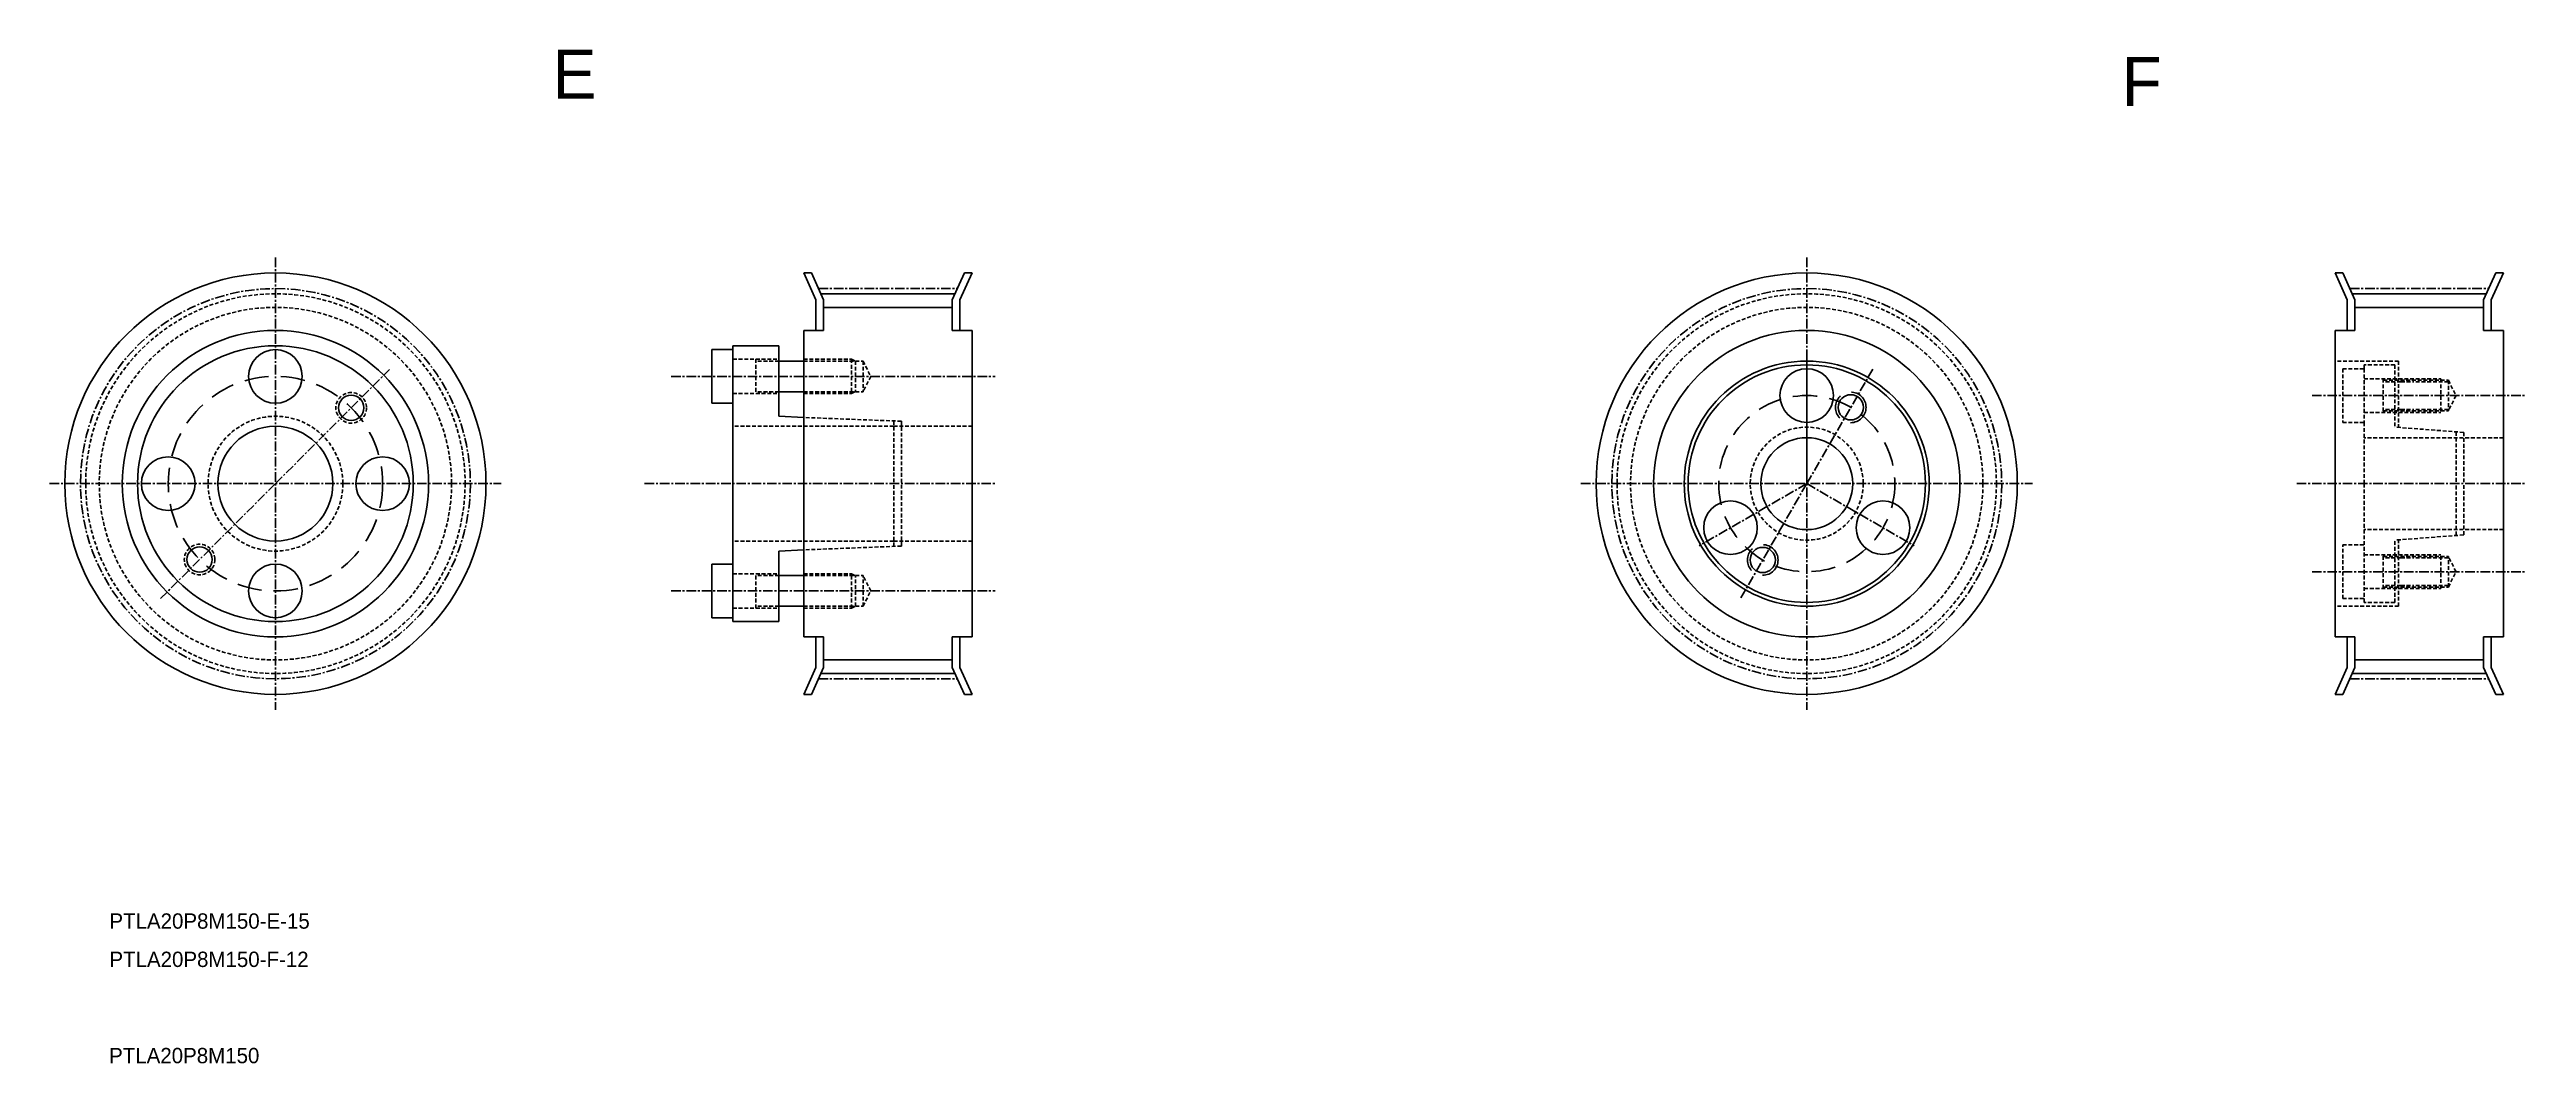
# Model space of a CAD drawing. Extents: x -272 to 51, y 877 to 1009.
import ezdxf

# ---------------------------------------------------------------- set-up
doc = ezdxf.new("R2010")
doc.units = 0
for name, pattern in [('CENTER', [2, 1.25, -0.25, 0.25, -0.25]), ('CENTER2', [28.575, 19.05, -3.175, 3.175, -3.175]), ('DASHED', [0.75, 0.5, -0.25]), ('HIDDEN2', [4.7625, 3.175, -1.5875])]:
    doc.linetypes.add(name, pattern=pattern)
doc.layers.get('0').update_dxf_attribs({"linetype": 'CONTINUOUS'})
doc.layers.add('CENTER', color=1, linetype='CENTER')

# ---------------------------------------------------------------- blocks, each defined once
blk = doc.blocks.new('*U34')
at = {"color": 7, "linetype": 'CENTER'}
blk.add_text('E', height=6.4, dxfattribs=at).set_placement((-206.5, 1002.45))
blk = doc.blocks.new('*U35')
at = {"color": 7, "linetype": 'CENTER'}
blk.add_text('PTLA20P8M150', height=2, dxfattribs=at).set_placement((-264.43, 876.56))
blk = doc.blocks.new('*U66')
at = {"color": 7, "linetype": 'CENTER'}
blk.add_text('F', height=6.4, dxfattribs=at).set_placement((-1.57, 1001.48))

msp = doc.modelspace()

# ---------------------------------------------------------------- linework, layer by layer
at = {"color": 1, "linetype": 'CENTER'}
for p, q in [((-242.71, 981.7), (-242.71, 922.7)), ((-42.71, 981.7), (-42.71, 922.7)), ((-42.71, 952.2), (-34, 967.29)), ((-242.71, 952.2), (-227.81, 967.1)), ((-242.71, 952.2), (-257.71, 937.2)), ((-42.71, 952.2), (-56.76, 944.09)), ((-42.71, 952.2), (-51.31, 937.3)), ((-42.71, 952.2), (-28.66, 944.09))]:
    msp.add_line(p, q, dxfattribs=at)
at = {"color": 7, "linetype": 'CONTINUOUS'}
for p, q in [((-172.71, 979.7), (-173.71, 979.7)), ((-172.11, 976.21), (-173.71, 979.7)), ((-171.11, 976.21), (-172.71, 979.7)), ((-171.46, 976.98), (-153.96, 976.98)), ((-154.31, 976.21), (-152.71, 979.7)), ((-153.31, 976.21), (-151.71, 979.7)), ((-152.71, 979.7), (-151.71, 979.7)), ((27.29, 979.7), (26.29, 979.7)), ((27.89, 976.21), (26.29, 979.7)), ((28.89, 976.21), (27.29, 979.7)), ((28.54, 976.98), (46.04, 976.98)), ((45.69, 976.21), (47.29, 979.7)), ((46.69, 976.21), (48.29, 979.7)), ((47.29, 979.7), (48.29, 979.7)), ((-172.11, 976.21), (-172.11, 972.2)), ((-171.11, 976.21), (-171.11, 972.2)), ((-171.11, 975.21), (-154.31, 975.21)), ((-154.31, 976.21), (-154.31, 972.2)), ((-153.31, 976.21), (-153.31, 972.2)), ((27.89, 976.21), (27.89, 972.2)), ((28.89, 976.21), (28.89, 972.2)), ((28.89, 975.21), (45.69, 975.21)), ((45.69, 976.21), (45.69, 972.2)), ((46.69, 976.21), (46.69, 972.2)), ((-171.11, 972.2), (-173.71, 972.2)), ((-173.71, 972.2), (-173.71, 932.2)), ((-154.31, 972.2), (-153.31, 972.2)), ((-153.81, 972.2), (-151.71, 972.2)), ((-151.71, 972.2), (-151.71, 932.2)), ((26.29, 972.2), (26.29, 932.2)), ((28.89, 972.2), (26.29, 972.2)), ((45.69, 972.2), (46.69, 972.2)), ((46.19, 972.2), (48.29, 972.2)), ((48.29, 972.2), (48.29, 932.2)), ((-185.71, 969.7), (-182.96, 969.7)), ((-185.71, 969.7), (-185.71, 962.7)), ((-176.96, 970.2), (-182.96, 970.2)), ((-182.96, 970.2), (-182.96, 969.7)), ((-182.96, 970.2), (-182.96, 963.7)), ((-182.96, 969.7), (-182.96, 964.75)), ((-182.96, 969.7), (-182.96, 962.7)), ((-176.96, 970.2), (-176.96, 963.7)), ((-176.96, 970.2), (-176.96, 964.75)), ((-176.96, 968.2), (-173.71, 968.2)), ((-182.96, 964.75), (-182.96, 952.2)), ((-176.96, 964.5), (-176.96, 961)), ((-176.96, 964.2), (-173.71, 964.2)), ((-185.71, 962.7), (-182.96, 962.7)), ((-173.71, 960.84), (-176.96, 961)), ((-182.96, 939.65), (-182.96, 952.2)), ((-185.71, 934.7), (-185.71, 941.7)), ((-185.71, 941.7), (-182.96, 941.7)), ((-182.96, 934.7), (-182.96, 941.7)), ((-173.71, 943.56), (-176.96, 943.4)), ((-176.96, 939.9), (-176.96, 943.4)), ((-182.96, 934.2), (-182.96, 940.7)), ((-182.96, 934.7), (-182.96, 939.65)), ((-176.96, 934.2), (-176.96, 940.7)), ((-176.96, 940.2), (-173.71, 940.2)), ((-176.96, 934.2), (-176.96, 939.65)), ((-176.96, 936.2), (-173.71, 936.2)), ((-185.71, 934.7), (-182.96, 934.7)), ((-182.96, 934.2), (-182.96, 934.7)), ((-176.96, 934.2), (-182.96, 934.2)), ((-171.11, 932.2), (-173.71, 932.2)), ((-172.11, 928.19), (-172.11, 932.2)), ((-171.11, 928.19), (-171.11, 932.2)), ((-154.31, 928.19), (-154.31, 932.2)), ((-154.31, 932.2), (-153.31, 932.2)), ((-153.81, 932.2), (-151.71, 932.2)), ((-153.31, 928.19), (-153.31, 932.2)), ((28.89, 932.2), (26.29, 932.2)), ((27.89, 928.19), (27.89, 932.2)), ((28.89, 928.19), (28.89, 932.2)), ((45.69, 932.2), (46.69, 932.2)), ((45.69, 928.19), (45.69, 932.2)), ((46.19, 932.2), (48.29, 932.2)), ((46.69, 928.19), (46.69, 932.2)), ((-171.11, 929.19), (-154.31, 929.19)), ((28.89, 929.19), (45.69, 929.19)), ((-172.11, 928.19), (-173.71, 924.7)), ((-171.11, 928.19), (-172.71, 924.7)), ((-171.46, 927.42), (-153.96, 927.42)), ((-154.31, 928.19), (-152.71, 924.7)), ((-153.31, 928.19), (-151.71, 924.7)), ((27.89, 928.19), (26.29, 924.7)), ((28.89, 928.19), (27.29, 924.7)), ((28.54, 927.42), (46.04, 927.42)), ((45.69, 928.19), (47.29, 924.7)), ((46.69, 928.19), (48.29, 924.7)), ((-172.71, 924.7), (-173.71, 924.7)), ((-152.71, 924.7), (-151.71, 924.7)), ((27.29, 924.7), (26.29, 924.7)), ((47.29, 924.7), (48.29, 924.7))]:
    msp.add_line(p, q, dxfattribs=at)
at = {"color": 3, "linetype": 'DASHED'}
for p, q in [((-182.96, 968.45), (-176.96, 968.45)), ((-179.96, 968.45), (-179.96, 963.95)), ((-176.96, 968.2), (-179.96, 968.2)), ((-173.71, 968.45), (-167.46, 968.45)), ((-173.71, 968.2), (-165.96, 968.2)), ((-167.46, 968.45), (-166.96, 968.2)), ((-167.46, 968.45), (-167.46, 963.95)), ((-166.96, 968.2), (-166.96, 964.2)), ((-165.96, 968.2), (-165.96, 964.2)), ((-165.96, 968.2), (-164.96, 966.2)), ((34.59, 968.2), (26.29, 968.2)), ((34.09, 967.7), (30.09, 967.7)), ((30.09, 967.7), (30.09, 967.2)), ((34.09, 967.7), (34.09, 959.58)), ((34.59, 968.2), (34.59, 959.54)), ((-176.96, 964.2), (-179.96, 964.2)), ((-173.71, 964.2), (-165.96, 964.2)), ((-167.46, 963.95), (-166.96, 964.2)), ((-164.96, 966.2), (-165.96, 964.2)), ((27.29, 967.2), (27.29, 960.2)), ((27.29, 967.2), (30.09, 967.2)), ((30.09, 967.2), (30.09, 960.2)), ((30.09, 965.9), (40.09, 965.9)), ((32.59, 965.9), (32.59, 961.5)), ((32.59, 965.7), (41.09, 965.7)), ((34.89, 965.5), (32.59, 965.5)), ((34.89, 965.5), (36.39, 965.5)), ((41.09, 965.5), (36.39, 965.5)), ((40.09, 965.9), (40.09, 961.5)), ((41.09, 965.7), (42.09, 963.7)), ((41.09, 965.7), (41.09, 961.7)), ((-182.96, 963.95), (-176.96, 963.95)), ((-173.71, 963.95), (-167.46, 963.95)), ((-160.96, 960.35), (-173.71, 960.84)), ((30.09, 961.5), (40.09, 961.5)), ((34.89, 961.9), (32.59, 961.9)), ((32.59, 961.7), (41.09, 961.7)), ((34.89, 961.9), (36.39, 961.9)), ((41.09, 961.9), (36.39, 961.9)), ((42.09, 963.7), (41.09, 961.7)), ((-161.96, 959.7), (-182.96, 959.7)), ((-161.96, 960.39), (-161.96, 952.2)), ((-161.96, 959.7), (-151.71, 959.7)), ((-160.96, 960.35), (-160.96, 952.2)), ((27.29, 960.2), (30.09, 960.2)), ((30.09, 960.2), (30.09, 952.2)), ((48.29, 958.2), (30.09, 958.2)), ((43.09, 958.89), (34.09, 959.58)), ((42.09, 958.96), (42.09, 952.2)), ((43.09, 958.89), (43.09, 952.2)), ((-161.96, 944.01), (-161.96, 952.2)), ((-160.96, 944.05), (-160.96, 952.2)), ((30.09, 944.2), (30.09, 952.2)), ((42.09, 945.44), (42.09, 952.2)), ((43.09, 945.51), (43.09, 952.2)), ((-161.96, 944.7), (-182.96, 944.7)), ((-161.96, 944.7), (-151.71, 944.7)), ((48.29, 946.2), (30.09, 946.2)), ((43.09, 945.51), (34.09, 944.83)), ((34.09, 936.7), (34.09, 944.83)), ((34.59, 936.2), (34.59, 944.86)), ((-160.96, 944.05), (-173.71, 943.56)), ((27.29, 937.2), (27.29, 944.2)), ((27.29, 944.2), (30.09, 944.2)), ((30.09, 936.7), (30.09, 944.2)), ((30.09, 942.9), (40.09, 942.9)), ((32.59, 938.5), (32.59, 942.9)), ((32.59, 942.7), (41.09, 942.7)), ((34.89, 942.5), (32.59, 942.5)), ((34.89, 942.5), (36.39, 942.5)), ((41.09, 942.5), (36.39, 942.5)), ((40.09, 938.5), (40.09, 942.9)), ((41.09, 938.7), (41.09, 942.7)), ((42.09, 940.7), (41.09, 942.7)), ((-182.96, 940.45), (-176.96, 940.45)), ((-179.96, 935.95), (-179.96, 940.45)), ((-176.96, 940.2), (-179.96, 940.2)), ((-173.71, 940.45), (-167.46, 940.45)), ((-173.71, 940.2), (-165.96, 940.2)), ((-167.46, 935.95), (-167.46, 940.45)), ((-167.46, 940.45), (-166.96, 940.2)), ((-166.96, 936.2), (-166.96, 940.2)), ((-165.96, 936.2), (-165.96, 940.2)), ((-164.96, 938.2), (-165.96, 940.2)), ((-165.96, 936.2), (-164.96, 938.2)), ((30.09, 938.5), (40.09, 938.5)), ((34.89, 938.9), (32.59, 938.9)), ((32.59, 938.7), (41.09, 938.7)), ((34.89, 938.9), (36.39, 938.9)), ((41.09, 938.9), (36.39, 938.9)), ((41.09, 938.7), (42.09, 940.7)), ((-182.96, 935.95), (-176.96, 935.95)), ((-176.96, 936.2), (-179.96, 936.2)), ((-173.71, 936.2), (-165.96, 936.2)), ((-173.71, 935.95), (-167.46, 935.95)), ((-167.46, 935.95), (-166.96, 936.2)), ((34.59, 936.2), (26.29, 936.2)), ((27.29, 937.2), (30.09, 937.2)), ((34.09, 936.7), (30.09, 936.7))]:
    msp.add_line(p, q, dxfattribs=at)
at = {"color": 1, "linetype": 'CENTER2'}
msp.add_line((-42.71, 952.2), (-42.71, 968.43), dxfattribs=at)
at = {"color": 7, "linetype": 'CONTINUOUS'}
for centre, radius in [((-242.71, 952.2), 27.5), ((-42.71, 952.2), 27.5), ((-242.71, 952.2), 20), ((-42.71, 952.2), 20), ((-242.71, 952.2), 18), ((-242.71, 966.2), 3.5), ((-42.71, 952.2), 16), ((-42.71, 952.2), 15.5), ((-42.71, 963.7), 3.5), ((-242.71, 952.2), 7.5), ((-42.71, 952.2), 6), ((-256.71, 952.2), 3.5), ((-228.71, 952.2), 3.5), ((-52.67, 946.45), 3.5), ((-32.75, 946.45), 3.5), ((-242.71, 938.2), 3.5)]:
    msp.add_circle(centre, radius, dxfattribs=at)
at = {"color": 1, "linetype": 'CENTER'}
for centre in [(-242.71, 952.2), (-42.71, 952.2)]:
    msp.add_circle(centre, 25.46, dxfattribs=at)
at = {"color": 3, "linetype": 'DASHED'}
for centre, radius in [((-242.71, 952.2), 24.78), ((-42.71, 952.2), 24.78), ((-242.71, 952.2), 23.01), ((-42.71, 952.2), 23.01), ((-232.81, 962.1), 2), ((-242.71, 952.2), 8.8), ((-42.71, 952.2), 7.38), ((-252.61, 942.3), 2)]:
    msp.add_circle(centre, radius, dxfattribs=at)
at = {"color": 1, "linetype": 'HIDDEN2'}
for centre, radius in [((-242.71, 952.2), 14), ((-42.71, 952.2), 11.5)]:
    msp.add_circle(centre, radius, dxfattribs=at)
at = {"color": 3, "linetype": 'HIDDEN2'}
for centre in [(-36.96, 962.16), (-48.46, 942.24)]:
    msp.add_circle(centre, 2, dxfattribs=at)
for centre in [(-232.81, 962.1), (-36.96, 962.16), (-252.61, 942.3), (-48.46, 942.24)]:
    msp.add_circle(centre, 1.65)
at = {"layer": 'CENTER', "color": 1, "linetype": 'CENTER'}
for p, q in [((-171.78, 977.67), (-153.64, 977.67)), ((28.22, 977.67), (46.36, 977.67)), ((-191.02, 966.2), (-148.71, 966.2)), ((23.29, 963.7), (51.29, 963.7)), ((-272.21, 952.2), (-213.21, 952.2)), ((-194.5, 952.2), (-148.71, 952.2)), ((-72.21, 952.2), (-13.21, 952.2)), ((21.29, 952.2), (51.29, 952.2)), ((-191.02, 938.2), (-148.71, 938.2)), ((23.29, 940.7), (51.29, 940.7)), ((-171.78, 926.74), (-153.64, 926.74)), ((28.22, 926.74), (46.36, 926.74))]:
    msp.add_line(p, q, dxfattribs=at)

# ---------------------------------------------------------------- block references
at = {"color": 1, "linetype": 'CENTER'}
for name in ['*U34', '*U66', '*U35']:
    msp.add_blockref(name, (0, 0), dxfattribs=at)

# ---------------------------------------------------------------- texts
at = {"color": 7, "linetype": 'CONTINUOUS'}
for s, p in [('PTLA20P8M150-E-15', (-264.39, 894.12)), ('PTLA20P8M150-F-12', (-264.39, 889.12))]:
    msp.add_text(s, height=2, dxfattribs=at).set_placement(p)

doc.saveas('drawing.dxf')
